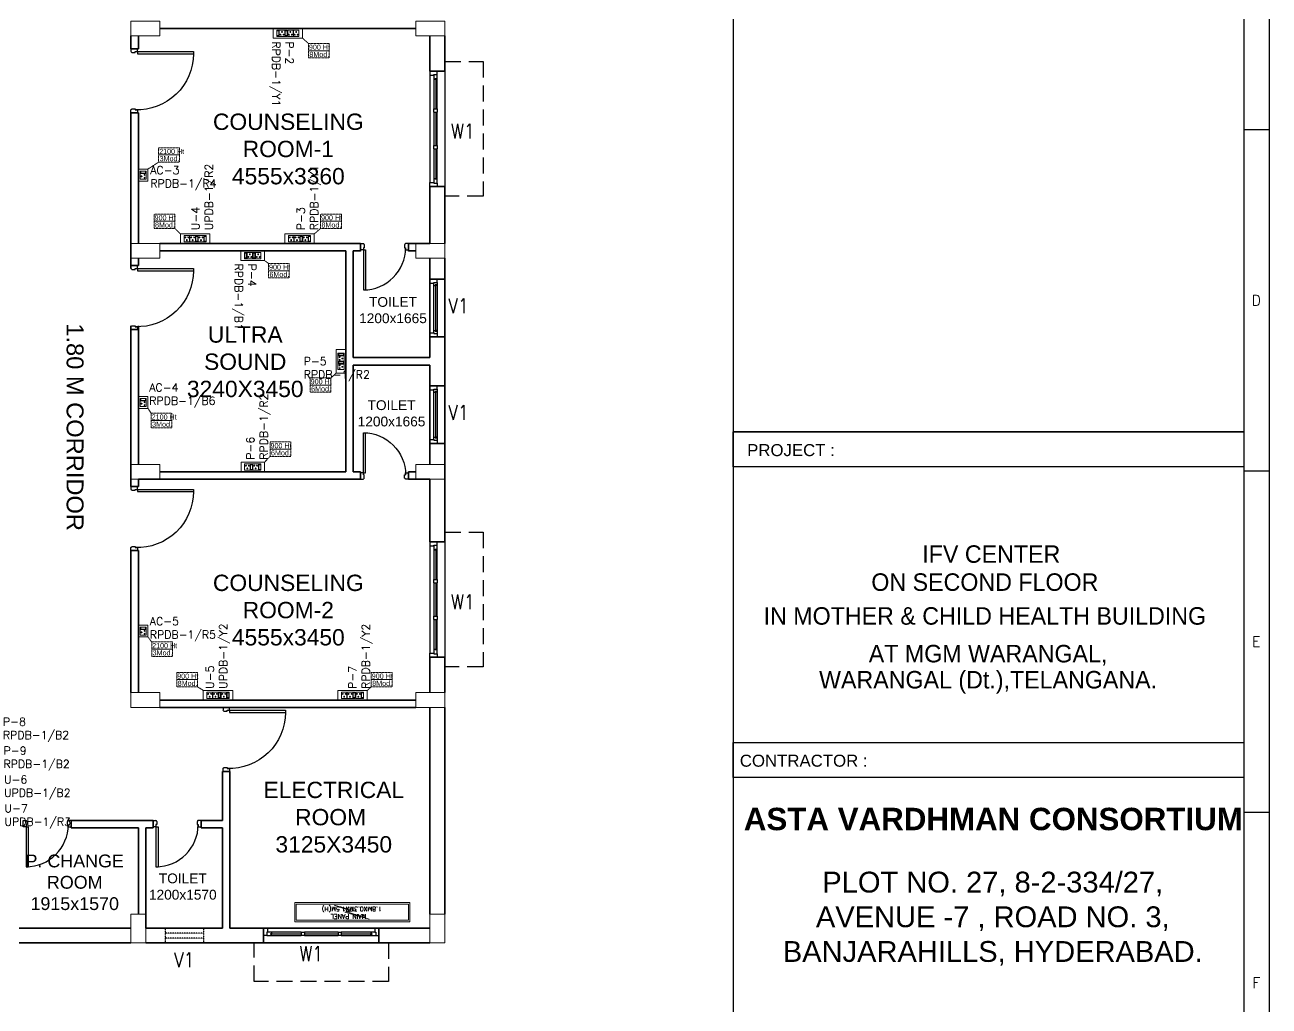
# Model space of a CAD drawing. Extents: x 2982526 to 3410143, y -1442121 to -1332990.
# Drawn here: x 3171304 to 3190740, y -1376356 to -1361030 of the extents above; entities that cross this region are included whole.
import ezdxf
from ezdxf.enums import TextEntityAlignment as Align

# ---------------------------------------------------------------- set-up
doc = ezdxf.new("R2010")
doc.units = 0
doc.header["$MEASUREMENT"] = 0
for name, pattern in [('1', [0, 0, 0]), ('DASHED', [0.75, 0.5, -0.25]), ('DASHED2', [0.375, 0.25, -0.125]), ('HIDDEN', [0.375, 0.25, -0.125])]:
    doc.linetypes.add(name, pattern=pattern)
doc.layers.add('CFT_LOOPING', color=7, linetype='1', lineweight=0, true_color=0xd6d600)
doc.layers.add('ELE-6A AC SOCKET', color=7, linetype='Continuous', lineweight=0, true_color=0x00ceb6)
for name, color, linetype in [('Chajja', 7, 'DASHED'), ('DOOR', 40, 'Continuous'), ('ELE.ELECTRICAL PANELS', 1, 'Continuous'), ('Plan', 44, 'Continuous'), ('TEXT', 5, '1'), ('TITLE', 7, 'Continuous'), ('V1', 7, 'Continuous'), ('Ventilator', 161, '1'), ('W1', 7, 'Continuous')]:
    doc.layers.add(name, color=color, linetype=linetype)
for name, color, linetype, lineweight in [('Column', 162, 'Continuous', 13), ('ELE-2NOS OF 6-16 RAW POWER SOCKET', 1, 'Continuous', 0), ('ELE-3NOS 6-16A POWER SOCKET', 5, 'Continuous', 0), ('ELE-8M 6-16A UPS SOCKET', 223, 'Continuous', 0), ('ELE-POWER SOCKET TEXT', 7, 'Continuous', 5), ('ELE. 2N0S OF 6-16 UPS SOCKETS', 191, 'Continuous', 0), ('WALL', 7, '1', 35), ('windows', 4, 'Continuous', 0)]:
    doc.layers.add(name, color=color, linetype=linetype, lineweight=lineweight)
doc.styles.add('ARIAL', font='arial.ttf')
doc.styles.add('ROMANS', font='romans.shx')

# ---------------------------------------------------------------- blocks, each defined once
blk = doc.blocks.new('A$C1BA14061')
at = {"layer": 'TITLE', "color": 7}
for p, q in [((203982, 0), (203982, -140464)), ((203982, -52674), (202692, -52674)), ((203982, -70232), (202692, -70232)), ((203982, -87790), (202692, -87790))]:
    blk.add_line(p, q, dxfattribs=at)
at = {"layer": 'TITLE'}
blk.add_line((202692, -139174), (202692, -1290), dxfattribs=at)
at = {"layer": 'TITLE', "color": 7, "style": 'ROMANS', "width": 1}
for s, p in [('D', (203324, -61439)), ('E', (203324, -78997)), ('F', (203324, -96555))]:
    blk.add_text(s, height=535, dxfattribs=at).set_placement(p, align=Align.MIDDLE)
blk = doc.blocks.new('A$C19B8274B')
at = {"layer": 'DOOR'}
for p, q in [((-45, 925), (-80, 925)), ((-80, 50), (-80, 925)), ((-45, 50), (-45, 925)), ((-45, 50), (-80, 50)), ((-955, -50), (-955, -47.5)), ((-940, -35), (-942.5, -35)), ((-60, -35), (-57.5, -35)), ((-45, -50), (-45, -47.5))]:
    blk.add_line(p, q, dxfattribs=at)
for points in [[(-940, 15), (-955, 15), (-955, 50), (-1000, 50), (-1000, -50), (-955, -50)], [(-940, -35), (-940, 15)], [(-60, 15), (-45, 15), (-45, 50), (0, 50), (0, -50), (-45, -50)], [(-60, -35), (-60, 15)]]:
    blk.add_lwpolyline(points, dxfattribs=at)
at = {"layer": 'DOOR', "color": 145}
blk.add_arc((-80, 50), 875, 90, 182.29244, dxfattribs=at)
at = {"layer": 'DOOR'}
for centre, start, end in [((-955, -35), 270, 0), ((-45, -35), 180, 270)]:
    blk.add_arc(centre, 12.5, start, end, dxfattribs=at)
blk = doc.blocks.new('750')
at = {"layer": 'DOOR'}
for p, q in [((-50, 705), (-47.5, 705)), ((-35, 690), (-35, 692.5)), ((-50, 45), (-47.5, 45)), ((-35, 60), (-35, 57.5)), ((50, 45), (50, 80)), ((50, 80), (675, 80)), ((50, 45), (675, 45)), ((675, 45), (675, 80))]:
    blk.add_line(p, q, dxfattribs=at)
for points in [[(15, 690), (15, 705), (50, 705), (50, 750), (-50, 750), (-50, 705)], [(-35, 690), (15, 690)], [(15, 60), (15, 45), (50, 45), (50, 0), (-50, 0), (-50, 45)], [(-35, 60), (15, 60)]]:
    blk.add_lwpolyline(points, dxfattribs=at)
for centre, start, end in [((-35, 705), 180, 270), ((-35, 45), 90, 180)]:
    blk.add_arc(centre, 12.5, start, end, dxfattribs=at)
at = {"layer": 'DOOR', "color": 145}
blk.add_arc((15, 45), 660, 0, 90, dxfattribs=at)
blk = doc.blocks.new('A$C7C0069F8')
at = {"layer": 'Plan'}
for p, q in [((230, 900), (0, 900)), ((0, 900), (0, 837)), ((112, 900), (0, 900)), ((0, 837), (62, 837)), ((62, 850), (112, 850)), ((62, 837), (62, 850)), ((112, 850), (112, 900)), ((112, 850), (112, 850)), ((0, 62), (62, 62)), ((0, 0), (0, 62)), ((62, 62), (62, 50)), ((62, 50), (112, 50)), ((112, 50), (112, 50)), ((112, 50), (112, 0)), ((230, 0), (0, 0)), ((112, 0), (0, 0))]:
    blk.add_line(p, q, dxfattribs=at)
at = {"layer": 'Plan', "color": 143}
for p, q in [((0, 62), (0, 837)), ((62, 62), (62, 837)), ((62, 800), (81, 800)), ((81, 812), (81, 800)), ((100, 812), (81, 812)), ((90, 87), (90, 812)), ((100, 800), (100, 812)), ((112, 800), (100, 800)), ((112, 850), (112, 50)), ((230, 0), (230, 900)), ((62, 100), (81, 100)), ((81, 87), (81, 100)), ((81, 87), (100, 87)), ((112, 100), (100, 100)), ((100, 100), (100, 87))]:
    blk.add_line(p, q, dxfattribs=at)
blk = doc.blocks.new('6w')
at = {"layer": 'Plan', "color": 8}
for p, q in [((-36, 9.2), (-36, 0)), ((-36, 9.2), (36, 9.2)), ((36, 9.2), (36, 0)), ((-33.5, 2.5), (-12.5, 2.5)), ((-33.5, 0), (33.5, 0)), ((-31, 4), (-31.5, 4)), ((-31.5, 3.25), (-31.5, 4)), ((-31.5, 3.61), (-12.5, 3.61)), ((-31.5, 3.25), (-31, 3.25)), ((-31, 4.5), (-31, 4)), ((-31, 2.5), (-31, 3.25)), ((-12.5, 2.5), (-12.5, 4.5)), ((-12.5, 4.5), (-10.5, 4.5)), ((-10.5, 2.5), (-12.5, 2.5)), ((-10.5, 2.5), (-10.5, 4.5)), ((-10.5, 3.61), (10.5, 3.61)), ((-10.5, 2.5), (10.5, 2.5)), ((10.5, 4.5), (12.5, 4.5)), ((10.5, 2.5), (10.5, 4.5)), ((12.5, 2.5), (10.5, 2.5)), ((12.5, 2.5), (12.5, 4.5)), ((34, 4.5), (12.5, 4.5)), ((12.5, 3.61), (31.5, 3.61)), ((12.5, 2.5), (33.5, 2.5)), ((31, 4.5), (31, 4)), ((31, 4), (31.5, 4)), ((31.5, 3.25), (31, 3.25)), ((31, 2.5), (31, 3.25)), ((31.5, 4), (31.5, 3.25))]:
    blk.add_line(p, q, dxfattribs=at)
for points in [[(-34, 4.5), (-36, 4.5), (-36, 0), (-33.5, 0), (-33.5, 2.5), (-34, 2.5), (-34, 4.5)], [(34, 4.5), (36, 4.5), (36, 0), (33.5, 0), (33.5, 2.5), (34, 2.5), (34, 4.5)]]:
    blk.add_lwpolyline(points, close=True, dxfattribs=at)
for points in [[(-12.5, 4.5), (-34, 4.5)], [(10.5, 4.5), (-10.5, 4.5)]]:
    blk.add_lwpolyline(points, dxfattribs=at)
blk = doc.blocks.new('Q5YYYU')
at = {"layer": 'Chajja', "color": 8, "linetype": 'DASHED', "ltscale": 500}
for points in [[(41149.8318, 13766.8374), (41749.8319, 13766.8374), (41749.8319, 11666.8374), (41149.8318, 11666.8374)], [(41149.8943, 6415.3463), (41749.8944, 6415.3463), (41749.8944, 4315.3463), (41149.8943, 4315.3463)], [(40272.3318, 0), (40272.3318, -600.0001), (38172.3318, -600.0001), (38172.3318, 0)]]:
    blk.add_lwpolyline(points, dxfattribs=at)
at = {"layer": 'Column'}
for points in [[(36699.9159, 14167.5), (36699.9159, 14397.5), (36249.9159, 14397.5), (36249.9159, 14167.5)], [(41149.8318, 14167.5), (41149.8318, 14397.5), (40699.8318, 14397.5), (40699.8318, 14167.5)], [(36699.9159, 10925), (36699.9159, 10695), (36249.9159, 10695), (36249.9159, 10925)], [(41149.8318, 10925), (41149.8318, 10695), (40699.8318, 10695), (40699.8318, 10925)], [(36699.9159, 7245), (36699.9159, 7475), (36249.9159, 7475), (36249.9159, 7245)], [(41149.8318, 7245), (41149.8318, 7475), (40699.8318, 7475), (40699.8318, 7245)], [(36699.9159, 3680), (36699.9159, 3910), (36249.9159, 3910), (36249.9159, 3680)], [(41149.8318, 3680), (41149.8318, 3910), (40699.8318, 3910), (40699.8318, 3680)], [(36479.9159, 450), (36249.9159, 450), (36249.9159, 0), (36479.9159, 0)], [(41149.8318, 450), (40919.8318, 450), (40919.8318, 0), (41149.8318, 0)]]:
    blk.add_lwpolyline(points, close=True, dxfattribs=at)
at = {"layer": 'V1', "color": 8, "linetype": 'HIDDEN', "ltscale": 0.5}
for p, q in [((36781.828, 230), (36781.828, 0)), ((37381.828, 230), (36781.828, 230)), ((37381.828, 230), (37381.828, 0)), ((37381.828, 155), (36781.828, 155)), ((37381.828, 75), (36781.828, 75)), ((37381.828, 0), (36781.828, 0))]:
    blk.add_line(p, q, dxfattribs=at)
at = {"layer": 'WALL', "color": 8}
for p, q in [((36699.9159, 14282.5), (40699.8318, 14282.5)), ((36249.9159, 14167.5), (36249.9159, 13967.7687)), ((36364.9159, 13967.7687), (36364.9159, 14167.5)), ((40919.8318, 14167.5), (40919.8318, 13616.8374)), ((41149.8318, 14167.5), (41149.8318, 13616.8374)), ((41149.8318, 13616.8374), (40919.8318, 13616.8374)), ((36249.9159, 12967.7687), (36249.9159, 10535.2687)), ((36364.9159, 12967.7687), (36364.9159, 10925)), ((40919.8318, 11816.8374), (40919.8318, 10925)), ((41149.8318, 11816.8374), (40919.8318, 11816.8374)), ((41149.8318, 11816.8374), (41149.8318, 10925)), ((36699.9159, 10925), (39604.8318, 10925)), ((39604.8318, 10925), (39834.8318, 10925)), ((39834.8318, 10923.1695), (39834.8318, 10808.1695)), ((40584.8318, 10925), (40919.8318, 10925)), ((40584.8318, 10923.1695), (40584.8318, 10808.1695)), ((36364.9159, 10695), (36364.9159, 10580.2687)), ((36699.9159, 10810), (39604.8318, 10810)), ((39604.8318, 10810), (39604.8318, 7360)), ((39719.8318, 10810), (39719.8318, 9142.5)), ((39719.8318, 10810), (39834.8318, 10810)), ((40584.8318, 10810), (40699.8318, 10810)), ((40919.8318, 10695), (40919.8318, 9142.5)), ((41149.8318, 10695), (41149.8318, 6265.3463)), ((41149.8318, 10368.75), (40919.8318, 10368.75)), ((36249.9159, 9640.2687), (36249.9159, 7130.2687)), ((36364.9159, 9640.2687), (36364.9159, 7475)), ((41149.8318, 9468.75), (40919.8318, 9468.75)), ((39719.8318, 9142.5), (40919.8318, 9142.5)), ((39719.8318, 9027.5), (40919.8318, 9027.5)), ((39719.8318, 9027.5), (39719.8318, 7360)), ((40919.8318, 9027.5), (40919.8318, 7475)), ((41149.8318, 8701.25), (40919.8318, 8701.25)), ((41149.8318, 7801.25), (40919.8318, 7801.25)), ((36364.9159, 7245), (36364.9159, 7130.2687)), ((36364.9159, 7245), (39604.8318, 7245)), ((36699.9159, 7360), (39604.8318, 7360)), ((39604.8318, 7245), (39834.8318, 7245)), ((39719.8318, 7360), (39834.8318, 7360)), ((39834.8318, 7245), (39834.8318, 7360)), ((40584.8318, 7245), (40584.8318, 7360)), ((40584.8318, 7360), (40699.8318, 7360)), ((40584.8318, 7245), (40919.8318, 7245)), ((36249.9159, 6130.2687), (36249.9159, 3910)), ((36364.9159, 6130.2687), (36364.9159, 3910)), ((40919.8318, 4465.3463), (40919.8318, 3910)), ((41149.8318, 4465.3463), (41149.8318, 3910)), ((40699.8318, 3795), (36699.9159, 3795)), ((40699.8318, 3680), (36699.9159, 3680)), ((40919.8318, 3680), (40919.8318, 2965)), ((41149.8318, 3680), (41149.8318, 2965)), ((40919.8318, 2965), (40919.8318, 450)), ((41149.8318, 2965), (41149.8318, 450)), ((37679.8318, 2680), (37679.8318, 1915)), ((37794.8318, 2680), (37794.8318, 230)), ((36594.9159, 1915), (35314.9159, 1915)), ((35314.9159, 1913.1695), (35314.9159, 1798.1695)), ((36364.9159, 1800), (35314.9159, 1800)), ((36364.8318, 1800), (36364.8318, 450)), ((36594.9159, 1800), (36479.8318, 1800)), ((36479.8318, 1800), (36479.8318, 230)), ((36594.9159, 1913.1695), (36594.9159, 1798.1695)), ((37679.8318, 1915), (37344.9159, 1915)), ((37344.9159, 1913.1695), (37344.9159, 1798.1695)), ((37679.8318, 1800), (37344.9159, 1800)), ((37679.8318, 1800), (37679.8318, 230)), ((36249.9159, 230), (34449.9159, 230)), ((37679.8318, 230), (36479.9159, 230)), ((39324.8318, 230), (37794.8318, 230)), ((38322.3318, 230), (38322.3318, 0)), ((40919.8318, 230), (39324.8318, 230)), ((40122.3318, 230), (40122.3318, 0)), ((36249.9159, 0), (34449.9159, 0)), ((40919.8318, 0), (36479.9159, 0)), ((40919.8318, 0), (40257.3739, 0))]:
    blk.add_line(p, q, dxfattribs=at)
at = {"layer": 'WALL', "color": 8, "linetype": 'ByBlock'}
for p, q in [((36249.9159, 13967.7687), (36364.9159, 13967.7687)), ((36364.9159, 12967.7687), (36249.9159, 12967.7687)), ((36249.9159, 10580.2687), (36364.9159, 10580.2687)), ((36364.9159, 9580.2687), (36249.9159, 9580.2687)), ((36249.9159, 7130.2687), (36364.9159, 7130.2687)), ((36364.9159, 6130.2687), (36249.9159, 6130.2687)), ((37794.8318, 2680), (37679.8318, 2680))]:
    blk.add_line(p, q, dxfattribs=at)
at = {"layer": 'WALL'}
for points in [[(40919.8318, 7245), (40919.8318, 6265.3463), (41149.8318, 6265.3463)], [(40919.8318, 4465.3463), (41149.8318, 4465.3463)]]:
    blk.add_lwpolyline(points, dxfattribs=at)
at = {"layer": 'DOOR', "linetype": 'Continuous', "xscale": -1, "rotation": 269.9999999999842}
for p in [(36299.9159, 13967.7687), (36299.9159, 10580.2687), (36299.9159, 7130.2687), (37737.3318, 3680)]:
    blk.add_blockref('A$C19B8274B', p, dxfattribs=at)
at = {"layer": 'DOOR', "rotation": 270}
for p in [(39834.8318, 10875), (34564.9159, 1865), (36594.9159, 1865)]:
    blk.add_blockref('750', p, dxfattribs=at)
at = {"layer": 'DOOR', "xscale": -1, "rotation": 270}
blk.add_blockref('750', (39834.8318, 7295), dxfattribs=at)
at = {"layer": 'Ventilator'}
for p in [(40919.8323, 9468.75), (40919.8323, 7801.25)]:
    blk.add_blockref('A$C7C0069F8', p, dxfattribs=at)
at = {"layer": 'windows', "xscale": 25, "yscale": 25, "zscale": 25}
for p, rotation in [((40919.8318, 12716.8374), 270), ((40919.8318, 5365.3463), 270), ((39222.3318, 230), 180)]:
    blk.add_blockref('6w', p, dxfattribs=dict(at, rotation=rotation))
at = {"layer": 'TEXT', "color": 8, "attachment_point": 5, "style": 'ARIAL'}
for s, insert, char_height, width in [('COUNSELING\\PROOM-1\\P4555x3360', (38707.4521, 12400.3851), 255, 2454.157572), ('TOILET\\P1200x1665', (40342.6162, 9884.146), 153, 1626.955662), ('ULTRA SOUND\\P3240X3450', (38034.491, 9077.5267), 255, 2065.816508), ('TOILET\\P1200x1665', (40319.8318, 8271.755), 153, 1626.955662), ('COUNSELING\\PROOM-2\\P4555x3450', (38707.4521, 5198.3066), 255, 2454.157572), ('ELECTRICAL ROOM  3125X3450', (39417.3814, 1964.1156), 255, 2454.157572), ('P. CHANGE ROOM\\P1915x1570', (35371.1452, 946.5659), 200, 1987.373182), ('TOILET\\P1200x1570', (37059.0317, 880.6094), 153, 1626.955662)]:
    blk.add_mtext(s, dxfattribs=dict(at, insert=insert, char_height=char_height, width=width))
at = {"layer": 'V1', "color": 8, "style": 'ROMANS', "width": 0.85}
for p in [(41363.8333, 9837.9047), (41363.8333, 8170.4047), (37081.2447, -377.9263)]:
    blk.add_text('V1', height=230, dxfattribs=at).set_placement(p, align=Align.CENTER)
at = {"layer": 'W1', "color": 8, "style": 'ROMANS', "width": 0.85}
for p in [(41431.6965, 12563.6061), (41431.6965, 5212.115), (39064.087, -281.8647)]:
    blk.add_text('W1', height=230, dxfattribs=at).set_placement(p, align=Align.CENTER)
at = {"layer": 'WALL', "color": 8, "linetype": 'Continuous', "insert": (35374.7447, 8108.704), "char_height": 264.49632, "width": 5098.697886, "attachment_point": 5, "rotation": 270, "style": 'ARIAL'}
blk.add_mtext('\\pxt17; 1.80 M CORRIDOR ', dxfattribs=at)
blk = doc.blocks.new('543WYH')
at = {"layer": 'ELE-2NOS OF 6-16 RAW POWER SOCKET', "color": 30, "linetype": 'ByBlock', "lineweight": 0}
for p, q in [((-124, -57), (-124, -91)), ((-26, -57), (-124, -57)), ((-26, -57), (-124, -57)), ((-124, -91), (-26, -91)), ((-124, -96), (-26, -96)), ((-124, -181), (-124, -96)), ((-26, -181), (-124, -181)), ((-124, -187), (-124, -221)), ((-26, -187), (-124, -187)), ((-26, -187), (-124, -187)), ((-113, -60), (-113, -88)), ((-37, -60), (-113, -60)), ((-113, -88), (-37, -88)), ((-113, -190), (-113, -218)), ((-37, -190), (-113, -190)), ((-110, -60), (-110, -88)), ((-110, -190), (-110, -218)), ((-37, -88), (-37, -60)), ((-37, -218), (-37, -190)), ((-26, -57), (-26, -91)), ((-26, -91), (-26, -57)), ((-26, -96), (-26, -181)), ((-26, -187), (-26, -221)), ((-26, -221), (-26, -187)), ((-124, -221), (-26, -221)), ((-124, -312), (-124, -227)), ((-124, -227), (-26, -227)), ((-26, -312), (-124, -312)), ((-124, -402), (-124, -317)), ((-124, -317), (-26, -317)), ((-113, -218), (-37, -218)), ((-26, -227), (-26, -312)), ((-26, -317), (-26, -402)), ((-26, -402), (-124, -402))]:
    blk.add_line(p, q, dxfattribs=at)
blk.add_lwpolyline([(-150, 0), (-150, -459), (0, -459), (0, 0)], close=True, dxfattribs=at)
for centre, radius, start, end in [((-98, -119), 4.6, 112.6838, 345.0951), ((-98, -159), 4.6, 14.9049, 247.3162), ((-94, -115), 5.7, 275.2689, 182.51), ((-94, -163), 5.7, 177.49, 84.7311), ((-58, -139), 4.22, 71.4031, 288.5969), ((-51, -139), 6.62, 217.1584, 142.8416), ((-98, -249), 4.6, 112.6838, 345.0951), ((-98, -289), 4.6, 14.9049, 247.3162), ((-98, -340), 4.6, 112.6838, 345.0951), ((-98, -379), 4.6, 14.9049, 247.3162), ((-94, -245), 5.7, 275.2689, 182.51), ((-94, -293), 5.7, 177.49, 84.7311), ((-94, -335), 5.7, 275.2689, 182.51), ((-94, -384), 5.7, 177.49, 84.7311), ((-58, -269), 4.22, 71.4031, 288.5969), ((-58, -360), 4.22, 71.4031, 288.5969), ((-51, -269), 6.62, 217.1584, 142.8416), ((-51, -360), 6.62, 217.1584, 142.8416)]:
    blk.add_arc(centre, radius, start, end, dxfattribs=at)
blk = doc.blocks.new('543E')
at = {"layer": 'ELE. 2N0S OF 6-16 UPS SOCKETS', "color": 72, "linetype": 'ByBlock', "lineweight": 0}
for p, q in [((-124, -57), (-124, -91)), ((-26, -57), (-124, -57)), ((-26, -57), (-124, -57)), ((-124, -91), (-26, -91)), ((-124, -96), (-26, -96)), ((-124, -181), (-124, -96)), ((-26, -181), (-124, -181)), ((-124, -187), (-124, -221)), ((-26, -187), (-124, -187)), ((-26, -187), (-124, -187)), ((-113, -60), (-113, -88)), ((-37, -60), (-113, -60)), ((-113, -88), (-37, -88)), ((-113, -190), (-113, -218)), ((-37, -190), (-113, -190)), ((-110, -60), (-110, -88)), ((-110, -190), (-110, -218)), ((-37, -88), (-37, -60)), ((-37, -218), (-37, -190)), ((-26, -57), (-26, -91)), ((-26, -91), (-26, -57)), ((-26, -96), (-26, -181)), ((-26, -187), (-26, -221)), ((-26, -221), (-26, -187)), ((-124, -221), (-26, -221)), ((-124, -312), (-124, -227)), ((-124, -227), (-26, -227)), ((-26, -312), (-124, -312)), ((-124, -402), (-124, -317)), ((-124, -317), (-26, -317)), ((-113, -218), (-37, -218)), ((-26, -227), (-26, -312)), ((-26, -317), (-26, -402)), ((-26, -402), (-124, -402))]:
    blk.add_line(p, q, dxfattribs=at)
blk.add_lwpolyline([(-150, 0), (-150, -459), (0, -459), (0, 0)], close=True, dxfattribs=at)
for centre, radius, start, end in [((-98, -119), 4.6, 112.6838, 345.0951), ((-98, -159), 4.6, 14.9049, 247.3162), ((-94, -115), 5.7, 275.2689, 182.51), ((-94, -163), 5.7, 177.49, 84.7311), ((-58, -139), 4.22, 71.4031, 288.5969), ((-51, -139), 6.62, 217.1584, 142.8416), ((-98, -249), 4.6, 112.6838, 345.0951), ((-98, -289), 4.6, 14.9049, 247.3162), ((-98, -340), 4.6, 112.6838, 345.0951), ((-98, -379), 4.6, 14.9049, 247.3162), ((-94, -245), 5.7, 275.2689, 182.51), ((-94, -293), 5.7, 177.49, 84.7311), ((-94, -335), 5.7, 275.2689, 182.51), ((-94, -384), 5.7, 177.49, 84.7311), ((-58, -269), 4.22, 71.4031, 288.5969), ((-58, -360), 4.22, 71.4031, 288.5969), ((-51, -269), 6.62, 217.1584, 142.8416), ((-51, -360), 6.62, 217.1584, 142.8416)]:
    blk.add_arc(centre, radius, start, end, dxfattribs=at)
blk = doc.blocks.new('RTUH 6U')
at = {"layer": 'ELE-2NOS OF 6-16 RAW POWER SOCKET', "color": 30, "lineweight": 0, "ltscale": 300}
for p, q in [((-312, -26), (-227, -26)), ((-312, -124), (-312, -26)), ((-227, -124), (-312, -124)), ((-227, -26), (-227, -124)), ((-187, -26), (-221, -26)), ((-221, -26), (-221, -124)), ((-187, -124), (-221, -124)), ((-221, -124), (-187, -124)), ((-190, -37), (-218, -37)), ((-218, -37), (-218, -113)), ((-190, -40), (-218, -40)), ((-218, -113), (-190, -113)), ((-190, -113), (-190, -37)), ((-187, -124), (-187, -26)), ((-187, -124), (-187, -26)), ((-181, -124), (-181, -26)), ((-181, -26), (-96, -26)), ((-96, -124), (-181, -124)), ((-96, -26), (-96, -124)), ((-57, -26), (-91, -26)), ((-91, -26), (-91, -124)), ((-57, -124), (-91, -124)), ((-91, -124), (-57, -124)), ((-60, -37), (-88, -37)), ((-88, -37), (-88, -113)), ((-60, -40), (-88, -40)), ((-88, -113), (-60, -113)), ((-60, -113), (-60, -37)), ((-57, -124), (-57, -26)), ((-57, -124), (-57, -26))]:
    blk.add_line(p, q, dxfattribs=at)
blk.add_lwpolyline([(0, 0), (-368, 0), (-368, -150), (0, -150)], close=True, dxfattribs=at)
for centre, radius, start, end in [((-293, -56), 5.7, 87.49, 354.7311), ((-289, -52), 4.6, 284.9049, 157.3162), ((-269, -99), 6.62, 127.1584, 52.8416), ((-269, -92), 4.22, 341.4031, 198.5969), ((-249, -52), 4.6, 22.6838, 255.0951), ((-245, -56), 5.7, 185.2689, 92.51), ((-163, -56), 5.7, 87.49, 354.7311), ((-159, -52), 4.6, 284.9049, 157.3162), ((-139, -99), 6.62, 127.1584, 52.8416), ((-139, -92), 4.22, 341.4031, 198.5969), ((-119, -52), 4.6, 22.6838, 255.0951), ((-115, -56), 5.7, 185.2689, 92.51)]:
    blk.add_arc(centre, radius, start, end, dxfattribs=at)
blk = doc.blocks.new('EQ2WE')
at = {"layer": 'ELE-6A AC SOCKET', "lineweight": 0}
for p, q in [((-99, 170), (-215, 170)), ((-215, 170), (-215, 36)), ((-215, 36), (-99, 36)), ((-99, 36), (-99, 170)), ((-91, 36), (-91, 170)), ((-91, 170), (-45, 170)), ((-45, 170), (-91, 170)), ((-45, 36), (-91, 36)), ((-87, 51), (-87, 155)), ((-87, 155), (-48, 155)), ((-48, 55), (-87, 55)), ((-48, 51), (-87, 51)), ((-48, 155), (-48, 51)), ((-45, 170), (-45, 36)), ((-45, 170), (-45, 36))]:
    blk.add_line(p, q, dxfattribs=at)
blk.add_lwpolyline([(0, 0), (-257, 0), (-257, 206), (0, 206)], close=True, dxfattribs=at)
for centre, radius, start, end in [((-190, 77), 7.83, 5.2689, 272.51), ((-184, 72), 6.31, 202.6838, 75.0951), ((-157, 136), 9.08, 307.1584, 232.8416), ((-157, 127), 5.79, 161.4031, 18.5969), ((-130, 72), 6.31, 104.9049, 337.3162), ((-124, 77), 7.83, 267.49, 174.7311)]:
    blk.add_arc(centre, radius, start, end, dxfattribs=at)

msp = doc.modelspace()

# ---------------------------------------------------------------- linework, layer by layer
at = {"layer": 'CFT_LOOPING', "color": 7, "linetype": 'DASHED2', "ltscale": 5}
for p, q in [((3175733.3, -1361320.3), (3175641.3, -1361237.3)), ((3173226.7, -1363281), (3173393.9, -1363173.5)), ((3173647.5, -1364209.1), (3173735.5, -1364294.8)), ((3175922.7, -1364209.1), (3175824.7, -1364294.8)), ((3175110.2, -1364756.4), (3175048.4, -1364709.8)), ((3176085.5, -1366543.8), (3176166.7, -1366469)), ((3173226.7, -1367019.2), (3173277, -1367096.9)), ((3175133.9, -1367769.2), (3175048.4, -1367859.8)), ((3173226.7, -1370590.6), (3173284.7, -1370667.9)), ((3174091, -1371424.8), (3174001, -1371368.2)), ((3176652.4, -1371424.8), (3176715.3, -1371368.2))]:
    msp.add_line(p, q, dxfattribs=at)
at = {"layer": 'CFT_LOOPING', "color": 7, "linetype": 'DASHED2', "ltscale": 5, "elevation": 0}
for points in [[(3175733.3, -1361320.3), (3176058.1, -1361320.3), (3176058.1, -1361432.8), (3175733.3, -1361432.8)], [(3175733.3, -1361432.8), (3176058.1, -1361432.8), (3176058.1, -1361545.3), (3175733.3, -1361545.3)], [(3173393.9, -1362948.5), (3173718.7, -1362948.5), (3173718.7, -1363061), (3173393.9, -1363061)], [(3173393.9, -1363061), (3173718.7, -1363061), (3173718.7, -1363173.5), (3173393.9, -1363173.5)], [(3173322.7, -1363984.1), (3173647.5, -1363984.1), (3173647.5, -1364096.6), (3173322.7, -1364096.6)], [(3175922.7, -1363984.1), (3176247.5, -1363984.1), (3176247.5, -1364096.6), (3175922.7, -1364096.6)], [(3173322.7, -1364096.6), (3173647.5, -1364096.6), (3173647.5, -1364209.1), (3173322.7, -1364209.1)], [(3175922.7, -1364096.6), (3176247.5, -1364096.6), (3176247.5, -1364209.1), (3175922.7, -1364209.1)], [(3175110.2, -1364756.4), (3175435, -1364756.4), (3175435, -1364868.9), (3175110.2, -1364868.9)], [(3175110.2, -1364868.9), (3175435, -1364868.9), (3175435, -1364981.4), (3175110.2, -1364981.4)], [(3175760.7, -1366543.8), (3176085.5, -1366543.8), (3176085.5, -1366656.3), (3175760.7, -1366656.3)], [(3175760.7, -1366656.3), (3176085.5, -1366656.3), (3176085.5, -1366768.8), (3175760.7, -1366768.8)], [(3173277, -1367096.9), (3173601.8, -1367096.9), (3173601.8, -1367209.4), (3173277, -1367209.4)], [(3173277, -1367209.4), (3173601.8, -1367209.4), (3173601.8, -1367321.9), (3173277, -1367321.9)], [(3175133.9, -1367544.2), (3175458.7, -1367544.2), (3175458.7, -1367656.7), (3175133.9, -1367656.7)], [(3175133.9, -1367656.7), (3175458.7, -1367656.7), (3175458.7, -1367769.2), (3175133.9, -1367769.2)], [(3173284.7, -1370667.9), (3173609.5, -1370667.9), (3173609.5, -1370780.4), (3173284.7, -1370780.4)], [(3173284.7, -1370780.4), (3173609.5, -1370780.4), (3173609.5, -1370892.9), (3173284.7, -1370892.9)], [(3173676.2, -1371143.2), (3174001, -1371143.2), (3174001, -1371255.7), (3173676.2, -1371255.7)], [(3176715.3, -1371143.2), (3177040.1, -1371143.2), (3177040.1, -1371255.7), (3176715.3, -1371255.7)], [(3173676.2, -1371255.7), (3174001, -1371255.7), (3174001, -1371368.2), (3173676.2, -1371368.2)], [(3176715.3, -1371255.7), (3177040.1, -1371255.7), (3177040.1, -1371368.2), (3176715.3, -1371368.2)]]:
    msp.add_lwpolyline(points, close=True, dxfattribs=at)
at = {"layer": 'ELE.ELECTRICAL PANELS', "lineweight": 5}
for points in [[(3175519, -1375040.1), (3175519, -1374739.7), (3177319, -1374739.7), (3177319, -1375040.1)], [(3175519, -1375040.1), (3175519, -1374739.7), (3177319, -1374739.7), (3177319, -1375040.1)], [(3175542.9, -1375014.2), (3175542.9, -1374766), (3177295.2, -1374766), (3177295.2, -1375014.2)], [(3175542.9, -1375014.2), (3175542.9, -1374766), (3177295.2, -1374766), (3177295.2, -1375014.2)]]:
    msp.add_lwpolyline(points, close=True, dxfattribs=at)
msp.add_lwpolyline([(3176681.6, -1374996), (3176337.8, -1374883.5), (3176453.1, -1374865.8), (3176135.6, -1374776.9), (3176384.8, -1374869.4), (3176301.6, -1374887), (3176681.6, -1374996)], dxfattribs=at)
msp.add_lwpolyline([(3176681.6, -1374996), (3176337.8, -1374883.5), (3176453.1, -1374865.8), (3176135.6, -1374776.9), (3176384.8, -1374869.4), (3176301.6, -1374887), (3176681.6, -1374996)], dxfattribs=at)
at = {"layer": 'TITLE', "color": 18, "true_color": 0x000000}
for p, q in [((3182367.4, -1347073.5), (3182367.4, -1388928.9)), ((3190348.4, -1367383.4), (3182367.4, -1367383.4))]:
    msp.add_line(p, q, dxfattribs=at)
for points in [[(3182367.4, -1367383.4), (3190345.6, -1367383.4), (3190345.6, -1367930.9), (3182367.4, -1367930.9)], [(3182367.4, -1372236.7), (3190345.6, -1372236.7), (3190345.6, -1372784.2), (3182367.4, -1372784.2)]]:
    msp.add_lwpolyline(points, close=True, dxfattribs=at)

# ---------------------------------------------------------------- block references
at = {"layer": 'ELE-2NOS OF 6-16 RAW POWER SOCKET', "color": 3, "linetype": 'ByBlock'}
for p, rotation in [((3174680, -1364709.8), 180), ((3176166.7, -1366100.5), 89.99999999999999)]:
    msp.add_blockref('RTUH 6U', p, dxfattribs=dict(at, rotation=rotation))
msp.add_blockref('RTUH 6U', (3175048.4, -1367859.8), dxfattribs=at)
at = {"layer": 'ELE-3NOS 6-16A POWER SOCKET', "color": 254, "linetype": 'ByBlock', "true_color": 0xdebad0}
for p, rotation in [((3175182.1, -1361087.3), 90), ((3175824.7, -1364444.8), 270), ((3176652.4, -1371574.8), 270)]:
    msp.add_blockref('543WYH', p, dxfattribs=dict(at, rotation=rotation))
at = {"layer": 'ELE-6A AC SOCKET', "color": 254, "linetype": 'ByBlock', "true_color": 0xdebad0, "xscale": 0.72861454468451, "yscale": 0.72861454468451, "zscale": 0.72861454468451, "rotation": 90}
for p in [(3173226.7, -1363281), (3173226.7, -1366831.7), (3173226.7, -1370403.1)]:
    msp.add_blockref('EQ2WE', p, dxfattribs=at)
at = {"layer": 'ELE-8M 6-16A UPS SOCKET', "color": 254, "linetype": 'ByBlock', "true_color": 0xdebad0, "rotation": 270}
for p in [(3174194.6, -1364444.8), (3174550.2, -1371574.8)]:
    msp.add_blockref('543E', p, dxfattribs=at)
at = {"layer": 'TITLE', "xscale": 0.3035552556082519, "yscale": 0.3035553943041123, "zscale": 0.3035553665695551}
msp.add_blockref('A$C1BA14061', (3128820.1, -1346682), dxfattribs=at)
at = {"layer": 'WALL', "color": 240, "true_color": 0xed1f24}
msp.add_blockref('Q5YYYU', (3136711.8, -1375369.8), dxfattribs=at)

# ---------------------------------------------------------------- texts
at = {"layer": 'ELE-POWER SOCKET TEXT', "char_height": 125, "width": 270.335, "attachment_point": 1}
for s, insert, rotation in [('{\\Fromans.shx|c228;P-2\\PRPDB-1/Y1\\P}', (3175502.2, -1361286.1), 270), ('{\\Fromans.shx|c228;U-4\\PUPDB-1/R2\\P}', (3173907.5, -1364236.6), 90), ('{\\Fromans.shx|c228;P-3\\PRPDB-1/Y1\\P}', (3175551.4, -1364236.6), 90), ('{\\Fromans.shx|c228;P-4\\PRPDB-1/B1\\P}', (3174915.9, -1364758.6), 270), ('{\\Fromans.shx|c228;P-6\\PRPDB-1/R2\\P}', (3174764, -1367822.1), 90), ('{\\Fromans.shx|c228;U-5\\PUPDB-1/Y2\\P}', (3174131.8, -1371401.2), 90), ('{\\Fromans.shx|c228;P-7\\PRPDB-1/Y2\\P}', (3176356.9, -1371401.2), 90)]:
    msp.add_mtext(s, dxfattribs=dict(at, insert=insert, rotation=rotation))
for s, insert in [('{\\Fromans.shx|c228;AC-3\\PRPDB-1/R4\\P}', (3173263.3, -1363236.6)), ('{\\Fromans.shx|c228;P-5\\PRPDB-1/R2\\P}', (3175659.3, -1366220.3)), ('{\\Fromans.shx|c228;AC-4\\PRPDB-1/B6\\P}', (3173247.5, -1366630.3)), ('{\\Fromans.shx|c228;AC-5\\PRPDB-1/R5\\P}', (3173256, -1370282.1)), ('{\\Fromans.shx|c228;P-8\\PRPDB-1/B2\\P}', (3170961.1, -1371851.5)), ('{\\Fromans.shx|c228;P-9\\PRPDB-1/B2\\P}', (3170970.5, -1372302.9)), ('{\\Fromans.shx|c228;U-6\\PUPDB-1/B2\\P}', (3170978, -1372753.7)), ('{\\Fromans.shx|c228;U-7\\PUPDB-1/R3\\P}', (3170985.5, -1373204.8))]:
    msp.add_mtext(s, dxfattribs=dict(at, insert=insert))
at = {"layer": 'TEXT', "color": 0, "linetype": 'Continuous', "ltscale": 12, "style": 'ROMANS'}
for s, height, p in [('1.8MX0.3MX1.5M(H)', 70.101, (3176879.4, -1374803.8)), ('1.8MX0.3MX1.5M(H)', 70.101, (3176879.4, -1374803.8)), ('MAIN PANEL', 70.1, (3176636.5, -1374920.5)), ('MAIN PANEL', 70.1, (3176636.5, -1374920.5))]:
    msp.add_text(s, height=height, rotation=180, dxfattribs=at).set_placement(p)
at = {"layer": 'TEXT', "color": 7, "char_height": 80, "attachment_point": 1}
for s, insert, width in [('\\A1;{\\fArial|b0|i0|c0|p34;900 Ht\\P}', (3175740.7, -1361338.4), 8957.987), ('\\A1;{\\fArial|b0|i0|c0|p34;8Mod.\\P}', (3175747.7, -1361450.9), 352.575), ('\\A1;{\\fArial|b0|i0|c0|p34;2100 Ht\\P}', (3173401.3, -1362966.5), 8957.987), ('\\A1;{\\fArial|b0|i0|c0|p34;3Mod.\\P}', (3173408.3, -1363079), 352.575), ('\\A1;{\\fArial|b0|i0|c0|p34;900 Ht\\P}', (3173330.1, -1364002.2), 8957.987), ('\\A1;{\\fArial|b0|i0|c0|p34;900 Ht\\P}', (3175930.1, -1364002.2), 8957.987), ('\\A1;{\\fArial|b0|i0|c0|p34;8Mod.\\P}', (3173337.1, -1364114.7), 352.575), ('\\A1;{\\fArial|b0|i0|c0|p34;8Mod.\\P}', (3175937.1, -1364114.7), 352.575), ('\\A1;{\\fArial|b0|i0|c0|p34;900 Ht\\P}', (3175117.7, -1364774.5), 8957.987), ('\\A1;{\\fArial|b0|i0|c0|p34;6Mod.\\P}', (3175124.7, -1364887), 352.575), ('\\A1;{\\fArial|b0|i0|c0|p34;900 Ht\\P}', (3175768.1, -1366561.9), 8957.987), ('\\A1;{\\fArial|b0|i0|c0|p34;6Mod.\\P}', (3175775.2, -1366674.4), 352.575), ('\\A1;{\\fArial|b0|i0|c0|p34;2100 Ht\\P}', (3173284.5, -1367114.9), 8957.987), ('\\A1;{\\fArial|b0|i0|c0|p34;3Mod.\\P}', (3173291.5, -1367227.4), 352.575), ('\\A1;{\\fArial|b0|i0|c0|p34;900 Ht\\P}', (3175141.3, -1367562.3), 8957.987), ('\\A1;{\\fArial|b0|i0|c0|p34;6Mod.\\P}', (3175148.3, -1367674.8), 352.575), ('\\A1;{\\fArial|b0|i0|c0|p34;2100 Ht\\P}', (3173292.2, -1370685.9), 8957.987), ('\\A1;{\\fArial|b0|i0|c0|p34;3Mod.\\P}', (3173299.2, -1370798.4), 352.575), ('\\A1;{\\fArial|b0|i0|c0|p34;900 Ht\\P}', (3173683.7, -1371161.3), 8957.987), ('\\A1;{\\fArial|b0|i0|c0|p34;900 Ht\\P}', (3176722.8, -1371161.3), 8957.987), ('\\A1;{\\fArial|b0|i0|c0|p34;8Mod.\\P}', (3173690.7, -1371273.8), 352.575), ('\\A1;{\\fArial|b0|i0|c0|p34;8Mod.\\P}', (3176729.8, -1371273.8), 352.575)]:
    msp.add_mtext(s, dxfattribs=dict(at, insert=insert, width=width))
at = {"layer": 'TITLE', "color": 18, "true_color": 0x000000, "style": 'ARIAL'}
for s, height, p in [('PROJECT :', 187.72, (3182586.6, -1367765.3)), ('CONTRACTOR :', 187.723, (3182472, -1372616.3))]:
    msp.add_text(s, height=height, dxfattribs=at).set_placement(p)
at = {"layer": 'TITLE', "color": 18, "true_color": 0x000000, "style": 'ARIAL', "width": 0.95}
for s, p in [(' IFV CENTER', (3186350, -1369431.8, 36.7)), ('ON SECOND FLOOR ', (3186350, -1369869.6, 36.7)), ('IN MOTHER & CHILD HEALTH BUILDING ', (3186350, -1370398.1, 36.7)), ('AT MGM WARANGAL,', (3186350, -1370987, 36.7)), ('WARANGAL (Dt.),TELANGANA.', (3186350, -1371394.3, 36.7))]:
    msp.add_text(s, height=273.316, rotation=0.00005, dxfattribs=at).set_placement(p, align=Align.CENTER)
at = {"layer": 'TITLE', "color": 18, "true_color": 0x000000, "attachment_point": 2, "rotation": 0.00005, "style": 'ARIAL'}
for s, insert, char_height, width in [('{\\fArial|b1|i0|c0|p34;ASTA VARDHMAN CONSORTIUM}', (3186431.9, -1373258.2, -1105.4), 350, 8171.752), ('PLOT NO. 27, 8-2-334/27, AVENUE -7 , ROAD NO. 3, BANJARAHILLS, HYDERABAD. ', (3186423.3, -1374256.4, -1105.4), 325, 6552.967)]:
    msp.add_mtext(s, dxfattribs=dict(at, insert=insert, char_height=char_height, width=width))

doc.saveas('drawing.dxf')
